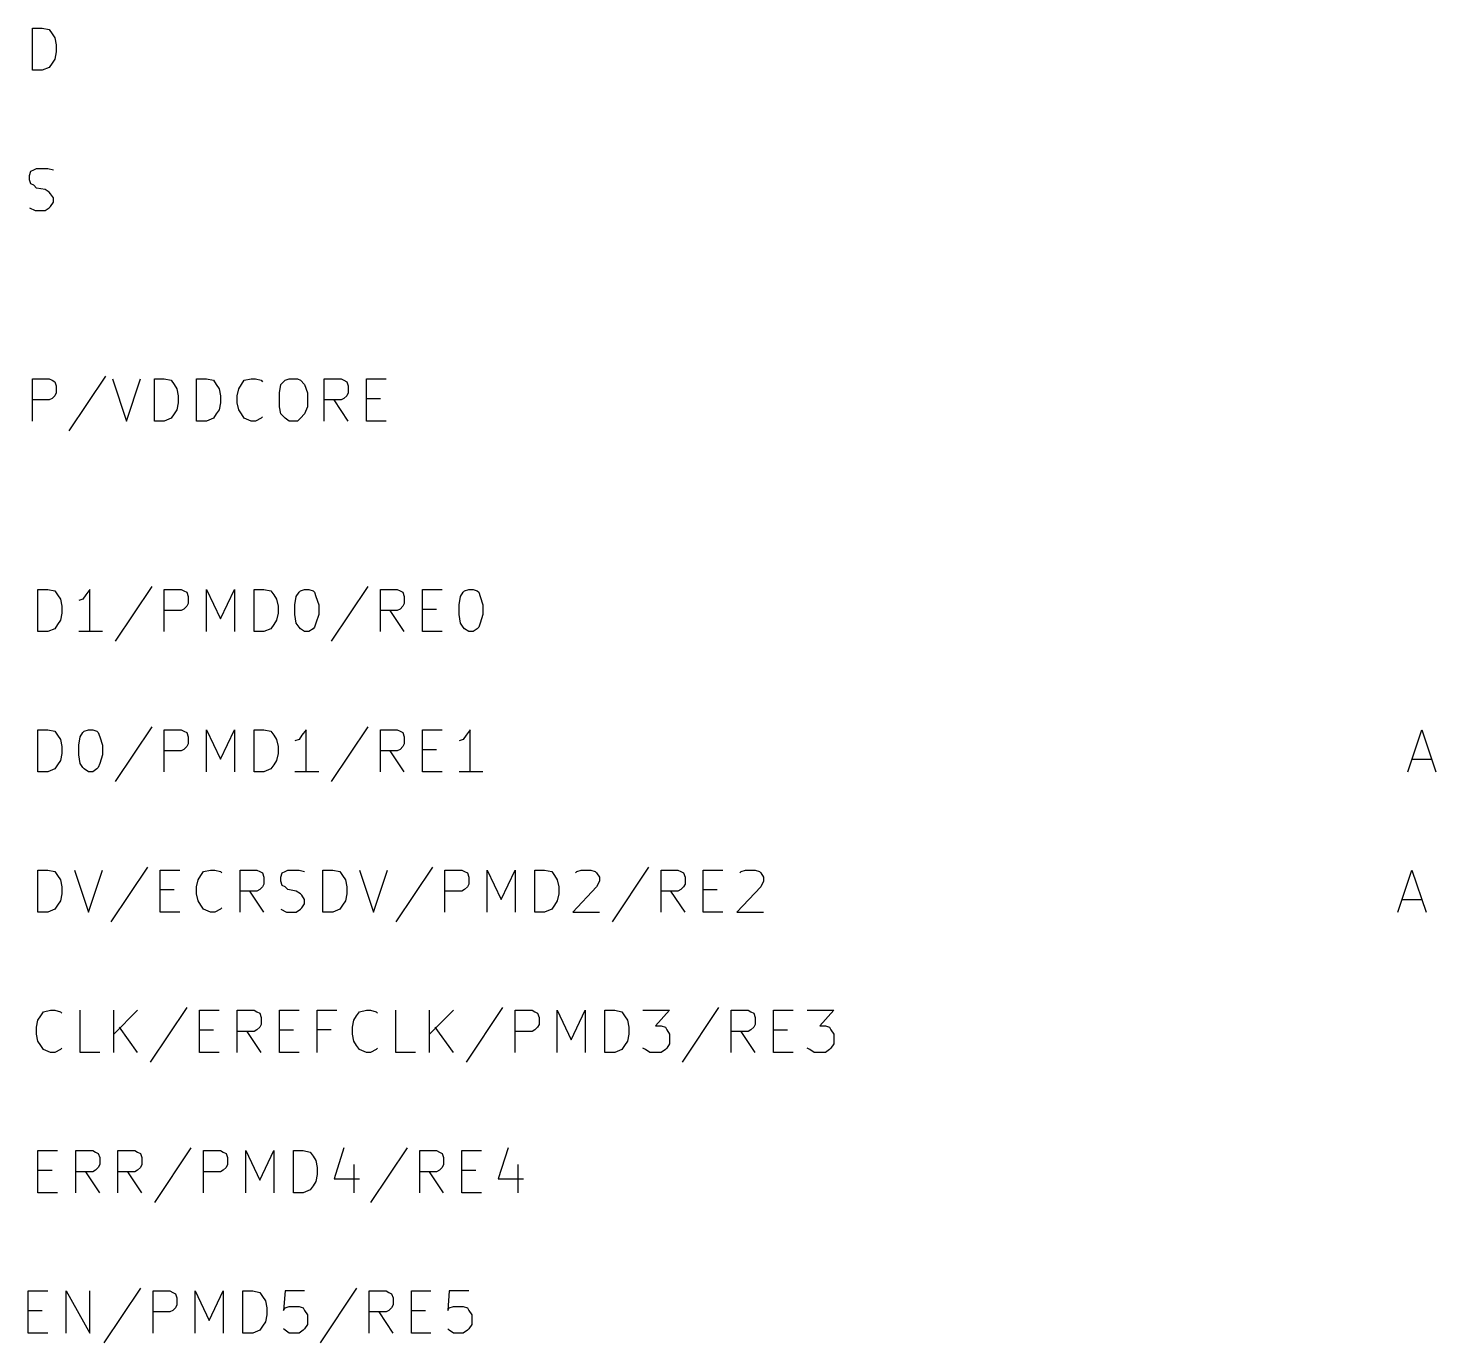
# Model space of a CAD drawing. Extents: x 10 to 287, y -200 to -10.
# Drawn here: x 109.88 to 135.36, y -97.69 to -73.89 of the extents above; entities that cross this region are included whole.
import ezdxf

# ---------------------------------------------------------------- set-up
doc = ezdxf.new("R2010")
doc.units = 0
doc.header["$MEASUREMENT"] = 0

msp = doc.modelspace()

# ---------------------------------------------------------------- linework, layer by layer
at = {"layer": 'Cyan 2'}
for p, q in [((109.957, -74.6506), (109.957, -73.8886)), ((109.957, -73.8886), (110.134, -73.8886)), ((110.134, -73.8886), (110.261, -73.914)), ((110.261, -73.914), (110.312, -73.9902)), ((110.312, -73.9902), (110.363, -74.0664)), ((110.363, -74.0664), (110.388, -74.1934)), ((110.388, -74.3204), (110.363, -74.4474)), ((110.388, -74.1934), (110.388, -74.3204)), ((110.261, -74.5998), (110.134, -74.6506)), ((110.312, -74.5236), (110.261, -74.5998)), ((110.363, -74.4474), (110.312, -74.5236)), ((110.134, -74.6506), (109.957, -74.6506)), ((109.982, -76.454), (110.033, -76.4286)), ((110.033, -76.4286), (110.236, -76.4286)), ((110.236, -76.4286), (110.338, -76.454)), ((109.906, -76.5556), (109.931, -76.4794)), ((109.906, -76.6318), (109.906, -76.5556)), ((109.931, -76.708), (109.906, -76.6318)), ((109.931, -76.4794), (109.982, -76.454)), ((109.982, -76.7334), (109.931, -76.708)), ((110.033, -76.7842), (109.982, -76.7334)), ((110.185, -76.8096), (110.033, -76.7842)), ((110.261, -76.8604), (110.185, -76.8096)), ((110.287, -76.8858), (110.261, -76.8604)), ((110.338, -76.962), (110.287, -76.8858)), ((109.906, -77.1398), (110.007, -77.1906)), ((110.007, -77.1906), (110.185, -77.1906)), ((110.185, -77.1906), (110.261, -77.1398)), ((110.261, -77.1398), (110.287, -77.1144)), ((110.287, -77.1144), (110.338, -77.0382)), ((110.338, -77.0382), (110.338, -76.962)), ((109.957, -81.0006), (109.957, -80.2386)), ((109.957, -80.2386), (110.261, -80.2386)), ((110.261, -80.2386), (110.312, -80.264)), ((111.277, -80.1878), (110.617, -81.1784)), ((111.404, -80.2386), (111.658, -81.0006)), ((111.658, -81.0006), (111.912, -80.2386)), ((112.166, -81.0006), (112.166, -80.2386)), ((112.166, -80.2386), (112.344, -80.2386)), ((112.344, -80.2386), (112.471, -80.264)), ((112.928, -81.0006), (112.928, -80.2386)), ((112.928, -80.2386), (113.106, -80.2386)), ((113.106, -80.2386), (113.233, -80.264)), ((113.792, -80.264), (113.919, -80.2386)), ((113.919, -80.2386), (113.995, -80.2386)), ((113.995, -80.2386), (114.097, -80.264)), ((114.529, -80.264), (114.605, -80.2386)), ((114.605, -80.2386), (114.757, -80.2386)), ((114.757, -80.2386), (114.808, -80.264)), ((115.24, -81.0006), (115.24, -80.2386)), ((115.24, -80.2386), (115.545, -80.2386)), ((115.545, -80.2386), (115.595, -80.264)), ((116.002, -81.0006), (116.002, -80.2386)), ((116.002, -80.2386), (116.357, -80.2386)), ((110.312, -80.264), (110.363, -80.2894)), ((110.363, -80.2894), (110.388, -80.3656)), ((110.388, -80.4926), (110.363, -80.5434)), ((110.388, -80.3656), (110.388, -80.4926)), ((112.471, -80.264), (112.522, -80.3402)), ((112.522, -80.3402), (112.573, -80.4164)), ((112.573, -80.4164), (112.598, -80.5434)), ((113.233, -80.264), (113.284, -80.3402)), ((113.284, -80.3402), (113.335, -80.4164)), ((113.335, -80.4164), (113.36, -80.5434)), ((113.665, -80.5434), (113.69, -80.4164)), ((113.69, -80.4164), (113.741, -80.3402)), ((113.741, -80.3402), (113.792, -80.264)), ((114.097, -80.264), (114.122, -80.2894)), ((114.427, -80.4926), (114.452, -80.3402)), ((114.427, -80.7466), (114.427, -80.4926)), ((114.452, -80.3402), (114.529, -80.264)), ((114.808, -80.264), (114.884, -80.3402)), ((114.884, -80.3402), (114.935, -80.4926)), ((114.935, -80.4926), (114.935, -80.7466)), ((115.595, -80.264), (115.646, -80.2894)), ((115.646, -80.2894), (115.672, -80.3656)), ((115.672, -80.4926), (115.646, -80.5434)), ((115.672, -80.3656), (115.672, -80.4926)), ((110.261, -80.6196), (109.957, -80.6196)), ((110.312, -80.5942), (110.261, -80.6196)), ((110.363, -80.5434), (110.312, -80.5942)), ((112.598, -80.6704), (112.573, -80.7974)), ((112.598, -80.5434), (112.598, -80.6704)), ((113.36, -80.6704), (113.335, -80.7974)), ((113.36, -80.5434), (113.36, -80.6704)), ((113.665, -80.6704), (113.665, -80.5434)), ((113.69, -80.7974), (113.665, -80.6704)), ((114.452, -80.8736), (114.427, -80.7466)), ((114.935, -80.7466), (114.884, -80.8736)), ((115.545, -80.6196), (115.24, -80.6196)), ((115.672, -81.0006), (115.418, -80.6196)), ((115.595, -80.5942), (115.545, -80.6196)), ((115.646, -80.5434), (115.595, -80.5942)), ((116.002, -80.5942), (116.256, -80.5942)), ((112.344, -81.0006), (112.166, -81.0006)), ((112.471, -80.9498), (112.344, -81.0006)), ((112.522, -80.8736), (112.471, -80.9498)), ((112.573, -80.7974), (112.522, -80.8736)), ((113.106, -81.0006), (112.928, -81.0006)), ((113.233, -80.9498), (113.106, -81.0006)), ((113.284, -80.8736), (113.233, -80.9498)), ((113.335, -80.7974), (113.284, -80.8736)), ((113.741, -80.8736), (113.69, -80.7974)), ((113.792, -80.9498), (113.741, -80.8736)), ((113.919, -81.0006), (113.792, -80.9498)), ((113.995, -81.0006), (113.919, -81.0006)), ((114.097, -80.9498), (113.995, -81.0006)), ((114.122, -80.9244), (114.097, -80.9498)), ((114.529, -80.9498), (114.452, -80.8736)), ((114.605, -81.0006), (114.529, -80.9498)), ((114.757, -81.0006), (114.605, -81.0006)), ((114.808, -80.9498), (114.757, -81.0006)), ((114.884, -80.8736), (114.808, -80.9498)), ((116.357, -81.0006), (116.002, -81.0006)), ((110.058, -84.8106), (110.058, -84.0486)), ((110.058, -84.0486), (110.236, -84.0486)), ((110.236, -84.0486), (110.363, -84.074)), ((110.363, -84.074), (110.414, -84.1502)), ((110.998, -84.0486), (110.922, -84.1502)), ((110.998, -84.8106), (110.998, -84.0486)), ((112.116, -83.9978), (111.455, -84.9884)), ((112.344, -84.8106), (112.344, -84.0486)), ((112.344, -84.0486), (112.649, -84.0486)), ((112.649, -84.0486), (112.7, -84.074)), ((112.7, -84.074), (112.751, -84.0994)), ((113.106, -84.8106), (113.106, -84.0486)), ((113.106, -84.0486), (113.36, -84.582)), ((113.36, -84.582), (113.614, -84.0486)), ((113.614, -84.0486), (113.614, -84.8106)), ((113.97, -84.8106), (113.97, -84.0486)), ((113.97, -84.0486), (114.148, -84.0486)), ((114.148, -84.0486), (114.275, -84.074)), ((114.275, -84.074), (114.325, -84.1502)), ((114.783, -84.0994), (114.808, -84.074)), ((114.808, -84.074), (114.884, -84.0486)), ((114.884, -84.0486), (114.96, -84.0486)), ((114.96, -84.0486), (115.037, -84.074)), ((115.037, -84.074), (115.062, -84.0994)), ((116.027, -83.9978), (115.367, -84.9884)), ((116.256, -84.8106), (116.256, -84.0486)), ((116.256, -84.0486), (116.561, -84.0486)), ((116.561, -84.0486), (116.611, -84.074)), ((116.611, -84.074), (116.662, -84.0994)), ((117.018, -84.8106), (117.018, -84.0486)), ((117.018, -84.0486), (117.373, -84.0486)), ((117.754, -84.0994), (117.78, -84.074)), ((117.78, -84.074), (117.856, -84.0486)), ((117.856, -84.0486), (117.932, -84.0486)), ((117.932, -84.0486), (118.008, -84.074)), ((118.008, -84.074), (118.034, -84.0994)), ((110.414, -84.1502), (110.465, -84.2264)), ((110.465, -84.2264), (110.49, -84.3534)), ((110.871, -84.2264), (110.795, -84.2518)), ((110.922, -84.1502), (110.871, -84.2264)), ((112.751, -84.0994), (112.776, -84.1756)), ((112.776, -84.3026), (112.751, -84.3534)), ((112.776, -84.1756), (112.776, -84.3026)), ((114.325, -84.1502), (114.376, -84.2264)), ((114.376, -84.2264), (114.402, -84.3534)), ((114.706, -84.328), (114.732, -84.1756)), ((114.706, -84.5058), (114.706, -84.328)), ((114.732, -84.1756), (114.783, -84.0994)), ((115.062, -84.0994), (115.087, -84.1756)), ((115.087, -84.1756), (115.138, -84.328)), ((115.138, -84.328), (115.138, -84.5058)), ((116.662, -84.0994), (116.688, -84.1756)), ((116.688, -84.3026), (116.662, -84.3534)), ((116.688, -84.1756), (116.688, -84.3026)), ((117.678, -84.328), (117.704, -84.1756)), ((117.678, -84.5058), (117.678, -84.328)), ((117.704, -84.1756), (117.754, -84.0994)), ((118.034, -84.0994), (118.059, -84.1756)), ((118.059, -84.1756), (118.11, -84.328)), ((118.11, -84.328), (118.11, -84.5058)), ((110.49, -84.4804), (110.465, -84.6074)), ((110.49, -84.3534), (110.49, -84.4804)), ((112.649, -84.4296), (112.344, -84.4296)), ((112.7, -84.4042), (112.649, -84.4296)), ((112.751, -84.3534), (112.7, -84.4042)), ((114.402, -84.4804), (114.376, -84.6074)), ((114.402, -84.3534), (114.402, -84.4804)), ((114.732, -84.6582), (114.706, -84.5058)), ((115.138, -84.5058), (115.087, -84.6582)), ((116.561, -84.4296), (116.256, -84.4296)), ((116.688, -84.8106), (116.434, -84.4296)), ((116.611, -84.4042), (116.561, -84.4296)), ((116.662, -84.3534), (116.611, -84.4042)), ((117.018, -84.4042), (117.272, -84.4042)), ((117.704, -84.6582), (117.678, -84.5058)), ((118.11, -84.5058), (118.059, -84.6582)), ((110.236, -84.8106), (110.058, -84.8106)), ((110.363, -84.7598), (110.236, -84.8106)), ((110.414, -84.6836), (110.363, -84.7598)), ((110.465, -84.6074), (110.414, -84.6836)), ((111.227, -84.8106), (110.795, -84.8106)), ((114.148, -84.8106), (113.97, -84.8106)), ((114.275, -84.7598), (114.148, -84.8106)), ((114.325, -84.6836), (114.275, -84.7598)), ((114.376, -84.6074), (114.325, -84.6836)), ((114.783, -84.7344), (114.732, -84.6582)), ((114.808, -84.7598), (114.783, -84.7344)), ((114.884, -84.8106), (114.808, -84.7598)), ((114.96, -84.8106), (114.884, -84.8106)), ((115.037, -84.7598), (114.96, -84.8106)), ((115.062, -84.7344), (115.037, -84.7598)), ((115.087, -84.6582), (115.062, -84.7344)), ((117.373, -84.8106), (117.018, -84.8106)), ((117.754, -84.7344), (117.704, -84.6582)), ((117.78, -84.7598), (117.754, -84.7344)), ((117.856, -84.8106), (117.78, -84.7598)), ((117.932, -84.8106), (117.856, -84.8106)), ((118.008, -84.7598), (117.932, -84.8106)), ((118.034, -84.7344), (118.008, -84.7598)), ((118.059, -84.6582), (118.034, -84.7344)), ((110.058, -87.3506), (110.058, -86.5886)), ((110.058, -86.5886), (110.236, -86.5886)), ((110.236, -86.5886), (110.363, -86.614)), ((110.363, -86.614), (110.414, -86.6902)), ((110.871, -86.6394), (110.896, -86.614)), ((110.896, -86.614), (110.973, -86.5886)), ((110.973, -86.5886), (111.049, -86.5886)), ((111.049, -86.5886), (111.125, -86.614)), ((111.125, -86.614), (111.15, -86.6394)), ((112.116, -86.5378), (111.455, -87.5284)), ((112.344, -87.3506), (112.344, -86.5886)), ((112.344, -86.5886), (112.649, -86.5886)), ((112.649, -86.5886), (112.7, -86.614)), ((112.7, -86.614), (112.751, -86.6394)), ((113.106, -87.3506), (113.106, -86.5886)), ((113.106, -86.5886), (113.36, -87.122)), ((113.36, -87.122), (113.614, -86.5886)), ((113.614, -86.5886), (113.614, -87.3506)), ((113.97, -87.3506), (113.97, -86.5886)), ((113.97, -86.5886), (114.148, -86.5886)), ((114.148, -86.5886), (114.275, -86.614)), ((114.275, -86.614), (114.325, -86.6902)), ((114.91, -86.5886), (114.833, -86.6902)), ((114.91, -87.3506), (114.91, -86.5886)), ((116.027, -86.5378), (115.367, -87.5284)), ((116.256, -87.3506), (116.256, -86.5886)), ((116.256, -86.5886), (116.561, -86.5886)), ((116.561, -86.5886), (116.611, -86.614)), ((116.611, -86.614), (116.662, -86.6394)), ((117.018, -87.3506), (117.018, -86.5886)), ((117.018, -86.5886), (117.373, -86.5886)), ((117.881, -86.5886), (117.805, -86.6902)), ((117.881, -87.3506), (117.881, -86.5886)), ((134.849, -87.3506), (135.103, -86.5886)), ((135.103, -86.5886), (135.357, -87.3506)), ((110.414, -86.6902), (110.465, -86.7664)), ((110.465, -86.7664), (110.49, -86.8934)), ((110.795, -86.868), (110.82, -86.7156)), ((110.795, -87.0458), (110.795, -86.868)), ((110.82, -86.7156), (110.871, -86.6394)), ((111.15, -86.6394), (111.176, -86.7156)), ((111.176, -86.7156), (111.227, -86.868)), ((111.227, -86.868), (111.227, -87.0458)), ((112.751, -86.6394), (112.776, -86.7156)), ((112.776, -86.8426), (112.751, -86.8934)), ((112.776, -86.7156), (112.776, -86.8426)), ((114.325, -86.6902), (114.376, -86.7664)), ((114.376, -86.7664), (114.402, -86.8934)), ((114.783, -86.7664), (114.706, -86.7918)), ((114.833, -86.6902), (114.783, -86.7664)), ((116.662, -86.6394), (116.688, -86.7156)), ((116.688, -86.8426), (116.662, -86.8934)), ((116.688, -86.7156), (116.688, -86.8426)), ((117.754, -86.7664), (117.678, -86.7918)), ((117.805, -86.6902), (117.754, -86.7664)), ((110.49, -87.0204), (110.465, -87.1474)), ((110.49, -86.8934), (110.49, -87.0204)), ((110.82, -87.1982), (110.795, -87.0458)), ((111.227, -87.0458), (111.176, -87.1982)), ((112.649, -86.9696), (112.344, -86.9696)), ((112.7, -86.9442), (112.649, -86.9696)), ((112.751, -86.8934), (112.7, -86.9442)), ((114.402, -87.0204), (114.376, -87.1474)), ((114.402, -86.8934), (114.402, -87.0204)), ((116.561, -86.9696), (116.256, -86.9696)), ((116.688, -87.3506), (116.434, -86.9696)), ((116.611, -86.9442), (116.561, -86.9696)), ((116.662, -86.8934), (116.611, -86.9442)), ((117.018, -86.9442), (117.272, -86.9442)), ((134.925, -87.122), (135.28, -87.122)), ((110.236, -87.3506), (110.058, -87.3506)), ((110.363, -87.2998), (110.236, -87.3506)), ((110.414, -87.2236), (110.363, -87.2998)), ((110.465, -87.1474), (110.414, -87.2236)), ((110.871, -87.2744), (110.82, -87.1982)), ((110.896, -87.2998), (110.871, -87.2744)), ((110.973, -87.3506), (110.896, -87.2998)), ((111.049, -87.3506), (110.973, -87.3506)), ((111.125, -87.2998), (111.049, -87.3506)), ((111.15, -87.2744), (111.125, -87.2998)), ((111.176, -87.1982), (111.15, -87.2744)), ((114.148, -87.3506), (113.97, -87.3506)), ((114.275, -87.2998), (114.148, -87.3506)), ((114.325, -87.2236), (114.275, -87.2998)), ((114.376, -87.1474), (114.325, -87.2236)), ((115.138, -87.3506), (114.706, -87.3506)), ((117.373, -87.3506), (117.018, -87.3506)), ((118.11, -87.3506), (117.678, -87.3506)), ((110.058, -89.8906), (110.058, -89.1286)), ((110.058, -89.1286), (110.236, -89.1286)), ((110.236, -89.1286), (110.363, -89.154)), ((110.363, -89.154), (110.414, -89.2302)), ((110.719, -89.1286), (110.973, -89.8906)), ((110.973, -89.8906), (111.227, -89.1286)), ((112.039, -89.0778), (111.379, -90.0684)), ((112.268, -89.8906), (112.268, -89.1286)), ((112.268, -89.1286), (112.624, -89.1286)), ((113.005, -89.2302), (113.055, -89.154)), ((113.055, -89.154), (113.182, -89.1286)), ((113.182, -89.1286), (113.259, -89.1286)), ((113.259, -89.1286), (113.36, -89.154)), ((113.36, -89.154), (113.386, -89.1794)), ((113.716, -89.8906), (113.716, -89.1286)), ((113.716, -89.1286), (114.021, -89.1286)), ((114.021, -89.1286), (114.071, -89.154)), ((114.071, -89.154), (114.122, -89.1794)), ((114.478, -89.1794), (114.529, -89.154)), ((114.529, -89.154), (114.579, -89.1286)), ((114.579, -89.1286), (114.783, -89.1286)), ((114.783, -89.1286), (114.884, -89.154)), ((115.214, -89.8906), (115.214, -89.1286)), ((115.214, -89.1286), (115.392, -89.1286)), ((115.392, -89.1286), (115.519, -89.154)), ((115.519, -89.154), (115.57, -89.2302)), ((115.875, -89.1286), (116.129, -89.8906)), ((116.129, -89.8906), (116.383, -89.1286)), ((117.196, -89.0778), (116.535, -90.0684)), ((117.424, -89.8906), (117.424, -89.1286)), ((117.424, -89.1286), (117.729, -89.1286)), ((117.729, -89.1286), (117.78, -89.154)), ((117.78, -89.154), (117.831, -89.1794)), ((118.186, -89.8906), (118.186, -89.1286)), ((118.186, -89.1286), (118.44, -89.662)), ((118.44, -89.662), (118.694, -89.1286)), ((118.694, -89.1286), (118.694, -89.8906)), ((119.05, -89.8906), (119.05, -89.1286)), ((119.05, -89.1286), (119.228, -89.1286)), ((119.228, -89.1286), (119.355, -89.154)), ((119.355, -89.154), (119.405, -89.2302)), ((119.786, -89.1794), (119.812, -89.154)), ((119.812, -89.154), (119.888, -89.1286)), ((119.888, -89.1286), (120.066, -89.1286)), ((120.066, -89.1286), (120.142, -89.154)), ((120.142, -89.154), (120.167, -89.1794)), ((121.107, -89.0778), (120.447, -90.0684)), ((121.336, -89.8906), (121.336, -89.1286)), ((121.336, -89.1286), (121.641, -89.1286)), ((121.641, -89.1286), (121.691, -89.154)), ((121.691, -89.154), (121.742, -89.1794)), ((122.098, -89.8906), (122.098, -89.1286)), ((122.098, -89.1286), (122.453, -89.1286)), ((122.758, -89.1794), (122.784, -89.154)), ((122.784, -89.154), (122.86, -89.1286)), ((122.86, -89.1286), (123.038, -89.1286)), ((123.038, -89.1286), (123.114, -89.154)), ((123.114, -89.154), (123.139, -89.1794)), ((134.671, -89.8906), (134.925, -89.1286)), ((134.925, -89.1286), (135.179, -89.8906)), ((110.414, -89.2302), (110.465, -89.3064)), ((110.465, -89.3064), (110.49, -89.4334)), ((112.928, -89.4334), (112.954, -89.3064)), ((112.954, -89.3064), (113.005, -89.2302)), ((114.122, -89.1794), (114.148, -89.2556)), ((114.148, -89.3826), (114.122, -89.4334)), ((114.148, -89.2556), (114.148, -89.3826)), ((114.452, -89.2556), (114.478, -89.1794)), ((114.452, -89.3318), (114.452, -89.2556)), ((114.478, -89.408), (114.452, -89.3318)), ((114.529, -89.4334), (114.478, -89.408)), ((115.57, -89.2302), (115.621, -89.3064)), ((115.621, -89.3064), (115.646, -89.4334)), ((117.831, -89.1794), (117.856, -89.2556)), ((117.856, -89.3826), (117.831, -89.4334)), ((117.856, -89.2556), (117.856, -89.3826)), ((119.405, -89.2302), (119.456, -89.3064)), ((119.456, -89.3064), (119.482, -89.4334)), ((120.167, -89.1794), (120.218, -89.2556)), ((120.218, -89.3318), (120.167, -89.4334)), ((120.218, -89.2556), (120.218, -89.3318)), ((121.742, -89.1794), (121.768, -89.2556)), ((121.768, -89.3826), (121.742, -89.4334)), ((121.768, -89.2556), (121.768, -89.3826)), ((123.139, -89.1794), (123.19, -89.2556)), ((123.19, -89.3318), (123.139, -89.4334)), ((123.19, -89.2556), (123.19, -89.3318)), ((110.49, -89.5604), (110.465, -89.6874)), ((110.49, -89.4334), (110.49, -89.5604)), ((112.268, -89.4842), (112.522, -89.4842)), ((112.928, -89.5604), (112.928, -89.4334)), ((112.954, -89.6874), (112.928, -89.5604)), ((114.021, -89.5096), (113.716, -89.5096)), ((114.148, -89.8906), (113.894, -89.5096)), ((114.071, -89.4842), (114.021, -89.5096)), ((114.122, -89.4334), (114.071, -89.4842)), ((114.579, -89.4842), (114.529, -89.4334)), ((114.732, -89.5096), (114.579, -89.4842)), ((114.808, -89.5604), (114.732, -89.5096)), ((114.833, -89.5858), (114.808, -89.5604)), ((114.884, -89.662), (114.833, -89.5858)), ((114.884, -89.7382), (114.884, -89.662)), ((115.646, -89.5604), (115.621, -89.6874)), ((115.646, -89.4334), (115.646, -89.5604)), ((117.729, -89.5096), (117.424, -89.5096)), ((117.78, -89.4842), (117.729, -89.5096)), ((117.831, -89.4334), (117.78, -89.4842)), ((119.482, -89.5604), (119.456, -89.6874)), ((119.482, -89.4334), (119.482, -89.5604)), ((120.167, -89.4334), (119.736, -89.8906)), ((121.641, -89.5096), (121.336, -89.5096)), ((121.768, -89.8906), (121.514, -89.5096)), ((121.691, -89.4842), (121.641, -89.5096)), ((121.742, -89.4334), (121.691, -89.4842)), ((122.098, -89.4842), (122.352, -89.4842)), ((123.139, -89.4334), (122.707, -89.8906)), ((134.747, -89.662), (135.103, -89.662)), ((110.236, -89.8906), (110.058, -89.8906)), ((110.363, -89.8398), (110.236, -89.8906)), ((110.414, -89.7636), (110.363, -89.8398)), ((110.465, -89.6874), (110.414, -89.7636)), ((112.624, -89.8906), (112.268, -89.8906)), ((113.005, -89.7636), (112.954, -89.6874)), ((113.055, -89.8398), (113.005, -89.7636)), ((113.182, -89.8906), (113.055, -89.8398)), ((113.259, -89.8906), (113.182, -89.8906)), ((113.36, -89.8398), (113.259, -89.8906)), ((113.386, -89.8144), (113.36, -89.8398)), ((114.452, -89.8398), (114.554, -89.8906)), ((114.554, -89.8906), (114.732, -89.8906)), ((114.732, -89.8906), (114.808, -89.8398)), ((114.808, -89.8398), (114.833, -89.8144)), ((114.833, -89.8144), (114.884, -89.7382)), ((115.392, -89.8906), (115.214, -89.8906)), ((115.519, -89.8398), (115.392, -89.8906)), ((115.57, -89.7636), (115.519, -89.8398)), ((115.621, -89.6874), (115.57, -89.7636)), ((119.228, -89.8906), (119.05, -89.8906)), ((119.355, -89.8398), (119.228, -89.8906)), ((119.405, -89.7636), (119.355, -89.8398)), ((119.456, -89.6874), (119.405, -89.7636)), ((119.736, -89.8906), (120.218, -89.8906)), ((122.453, -89.8906), (122.098, -89.8906)), ((122.707, -89.8906), (123.19, -89.8906)), ((110.109, -91.7702), (110.16, -91.694)), ((110.16, -91.694), (110.287, -91.6686)), ((110.287, -91.6686), (110.363, -91.6686)), ((110.363, -91.6686), (110.465, -91.694)), ((110.465, -91.694), (110.49, -91.7194)), ((110.82, -92.4306), (110.82, -91.6686)), ((111.43, -92.4306), (111.43, -91.6686)), ((111.862, -91.6686), (111.43, -92.1004)), ((112.751, -91.6178), (112.09, -92.6084)), ((112.979, -92.4306), (112.979, -91.6686)), ((112.979, -91.6686), (113.335, -91.6686)), ((113.665, -92.4306), (113.665, -91.6686)), ((113.665, -91.6686), (113.97, -91.6686)), ((113.97, -91.6686), (114.021, -91.694)), ((114.021, -91.694), (114.071, -91.7194)), ((114.427, -92.4306), (114.427, -91.6686)), ((114.427, -91.6686), (114.783, -91.6686)), ((115.113, -92.4306), (115.113, -91.6686)), ((115.113, -91.6686), (115.468, -91.6686)), ((115.824, -91.7702), (115.875, -91.694)), ((115.875, -91.694), (116.002, -91.6686)), ((116.002, -91.6686), (116.078, -91.6686)), ((116.078, -91.6686), (116.18, -91.694)), ((116.18, -91.694), (116.205, -91.7194)), ((116.535, -92.4306), (116.535, -91.6686)), ((117.145, -92.4306), (117.145, -91.6686)), ((117.577, -91.6686), (117.145, -92.1004)), ((118.466, -91.6178), (117.805, -92.6084)), ((118.694, -92.4306), (118.694, -91.6686)), ((118.694, -91.6686), (118.999, -91.6686)), ((118.999, -91.6686), (119.05, -91.694)), ((119.05, -91.694), (119.101, -91.7194)), ((119.456, -92.4306), (119.456, -91.6686)), ((119.456, -91.6686), (119.71, -92.202)), ((119.71, -92.202), (119.964, -91.6686)), ((119.964, -91.6686), (119.964, -92.4306)), ((120.32, -92.4306), (120.32, -91.6686)), ((120.32, -91.6686), (120.498, -91.6686)), ((120.498, -91.6686), (120.625, -91.694)), ((120.625, -91.694), (120.675, -91.7702)), ((121.006, -91.6686), (121.488, -91.6686)), ((121.488, -91.6686), (121.234, -91.948)), ((122.377, -91.6178), (121.717, -92.6084)), ((122.606, -92.4306), (122.606, -91.6686)), ((122.606, -91.6686), (122.911, -91.6686)), ((122.911, -91.6686), (122.961, -91.694)), ((122.961, -91.694), (123.012, -91.7194)), ((123.368, -92.4306), (123.368, -91.6686)), ((123.368, -91.6686), (123.723, -91.6686)), ((123.977, -91.6686), (124.46, -91.6686)), ((124.46, -91.6686), (124.206, -91.948)), ((110.033, -91.9734), (110.058, -91.8464)), ((110.058, -91.8464), (110.109, -91.7702)), ((114.071, -91.7194), (114.097, -91.7956)), ((114.097, -91.9226), (114.071, -91.9734)), ((114.097, -91.7956), (114.097, -91.9226)), ((115.748, -91.9734), (115.773, -91.8464)), ((115.773, -91.8464), (115.824, -91.7702)), ((119.101, -91.7194), (119.126, -91.7956)), ((119.126, -91.9226), (119.101, -91.9734)), ((119.126, -91.7956), (119.126, -91.9226)), ((120.675, -91.7702), (120.726, -91.8464)), ((120.726, -91.8464), (120.752, -91.9734)), ((121.234, -91.948), (121.336, -91.948)), ((121.336, -91.948), (121.412, -91.9734)), ((123.012, -91.7194), (123.038, -91.7956)), ((123.038, -91.9226), (123.012, -91.9734)), ((123.038, -91.7956), (123.038, -91.9226)), ((124.206, -91.948), (124.308, -91.948)), ((124.308, -91.948), (124.384, -91.9734)), ((110.033, -92.1004), (110.033, -91.9734)), ((110.058, -92.2274), (110.033, -92.1004)), ((111.862, -92.4306), (111.531, -91.9734)), ((112.979, -92.0242), (113.233, -92.0242)), ((113.97, -92.0496), (113.665, -92.0496)), ((114.097, -92.4306), (113.843, -92.0496)), ((114.021, -92.0242), (113.97, -92.0496)), ((114.071, -91.9734), (114.021, -92.0242)), ((114.427, -92.0242), (114.681, -92.0242)), ((115.367, -92.0242), (115.113, -92.0242)), ((115.748, -92.1004), (115.748, -91.9734)), ((115.773, -92.2274), (115.748, -92.1004)), ((117.577, -92.4306), (117.246, -91.9734)), ((118.999, -92.0496), (118.694, -92.0496)), ((119.05, -92.0242), (118.999, -92.0496)), ((119.101, -91.9734), (119.05, -92.0242)), ((120.752, -92.1004), (120.726, -92.2274)), ((120.752, -91.9734), (120.752, -92.1004)), ((121.412, -91.9734), (121.437, -92.0242)), ((121.437, -92.0242), (121.488, -92.1004)), ((121.488, -92.1004), (121.488, -92.2782)), ((122.911, -92.0496), (122.606, -92.0496)), ((123.038, -92.4306), (122.784, -92.0496)), ((122.961, -92.0242), (122.911, -92.0496)), ((123.012, -91.9734), (122.961, -92.0242)), ((123.368, -92.0242), (123.622, -92.0242)), ((124.384, -91.9734), (124.409, -92.0242)), ((124.409, -92.0242), (124.46, -92.1004)), ((124.46, -92.1004), (124.46, -92.2782)), ((110.109, -92.3036), (110.058, -92.2274)), ((110.16, -92.3798), (110.109, -92.3036)), ((110.287, -92.4306), (110.16, -92.3798)), ((110.363, -92.4306), (110.287, -92.4306)), ((110.465, -92.3798), (110.363, -92.4306)), ((110.49, -92.3544), (110.465, -92.3798)), ((111.176, -92.4306), (110.82, -92.4306)), ((113.335, -92.4306), (112.979, -92.4306)), ((114.783, -92.4306), (114.427, -92.4306)), ((115.824, -92.3036), (115.773, -92.2274)), ((115.875, -92.3798), (115.824, -92.3036)), ((116.002, -92.4306), (115.875, -92.3798)), ((116.078, -92.4306), (116.002, -92.4306)), ((116.18, -92.3798), (116.078, -92.4306)), ((116.205, -92.3544), (116.18, -92.3798)), ((116.891, -92.4306), (116.535, -92.4306)), ((120.498, -92.4306), (120.32, -92.4306)), ((120.625, -92.3798), (120.498, -92.4306)), ((120.675, -92.3036), (120.625, -92.3798)), ((120.726, -92.2274), (120.675, -92.3036)), ((121.056, -92.3798), (121.006, -92.3544)), ((121.133, -92.4306), (121.056, -92.3798)), ((121.336, -92.4306), (121.133, -92.4306)), ((121.412, -92.3798), (121.336, -92.4306)), ((121.437, -92.3544), (121.412, -92.3798)), ((121.488, -92.2782), (121.437, -92.3544)), ((123.723, -92.4306), (123.368, -92.4306)), ((124.028, -92.3798), (123.977, -92.3544)), ((124.104, -92.4306), (124.028, -92.3798)), ((124.308, -92.4306), (124.104, -92.4306)), ((124.384, -92.3798), (124.308, -92.4306)), ((124.409, -92.3544), (124.384, -92.3798)), ((124.46, -92.2782), (124.409, -92.3544)), ((110.058, -94.9706), (110.058, -94.2086)), ((110.058, -94.2086), (110.414, -94.2086)), ((110.744, -94.9706), (110.744, -94.2086)), ((110.744, -94.2086), (111.049, -94.2086)), ((111.049, -94.2086), (111.1, -94.234)), ((111.1, -94.234), (111.15, -94.2594)), ((111.15, -94.2594), (111.176, -94.3356)), ((111.506, -94.9706), (111.506, -94.2086)), ((111.506, -94.2086), (111.811, -94.2086)), ((111.811, -94.2086), (111.862, -94.234)), ((111.862, -94.234), (111.912, -94.2594)), ((111.912, -94.2594), (111.938, -94.3356)), ((112.827, -94.1578), (112.166, -95.1484)), ((113.055, -94.9706), (113.055, -94.2086)), ((113.055, -94.2086), (113.36, -94.2086)), ((113.36, -94.2086), (113.411, -94.234)), ((113.411, -94.234), (113.462, -94.2594)), ((113.462, -94.2594), (113.487, -94.3356)), ((113.817, -94.9706), (113.817, -94.2086)), ((113.817, -94.2086), (114.071, -94.742)), ((114.071, -94.742), (114.325, -94.2086)), ((114.325, -94.2086), (114.325, -94.9706)), ((114.681, -94.9706), (114.681, -94.2086)), ((114.681, -94.2086), (114.859, -94.2086)), ((114.859, -94.2086), (114.986, -94.234)), ((114.986, -94.234), (115.037, -94.3102)), ((115.595, -94.1578), (115.418, -94.7166)), ((116.738, -94.1578), (116.078, -95.1484)), ((116.967, -94.9706), (116.967, -94.2086)), ((116.967, -94.2086), (117.272, -94.2086)), ((117.272, -94.2086), (117.323, -94.234)), ((117.323, -94.234), (117.373, -94.2594)), ((117.373, -94.2594), (117.399, -94.3356)), ((117.729, -94.9706), (117.729, -94.2086)), ((117.729, -94.2086), (118.085, -94.2086)), ((118.567, -94.1578), (118.389, -94.7166)), ((111.15, -94.5134), (111.1, -94.5642)), ((111.176, -94.4626), (111.15, -94.5134)), ((111.176, -94.3356), (111.176, -94.4626)), ((111.912, -94.5134), (111.862, -94.5642)), ((111.938, -94.4626), (111.912, -94.5134)), ((111.938, -94.3356), (111.938, -94.4626)), ((113.462, -94.5134), (113.411, -94.5642)), ((113.487, -94.4626), (113.462, -94.5134)), ((113.487, -94.3356), (113.487, -94.4626)), ((115.037, -94.3102), (115.087, -94.3864)), ((115.087, -94.3864), (115.113, -94.5134)), ((115.113, -94.5134), (115.113, -94.6404)), ((115.773, -94.4626), (115.773, -94.9706)), ((117.373, -94.5134), (117.323, -94.5642)), ((117.399, -94.4626), (117.373, -94.5134)), ((117.399, -94.3356), (117.399, -94.4626)), ((118.745, -94.4626), (118.745, -94.9706)), ((110.058, -94.5642), (110.312, -94.5642)), ((111.049, -94.5896), (110.744, -94.5896)), ((111.176, -94.9706), (110.922, -94.5896)), ((111.1, -94.5642), (111.049, -94.5896)), ((111.811, -94.5896), (111.506, -94.5896)), ((111.938, -94.9706), (111.684, -94.5896)), ((111.862, -94.5642), (111.811, -94.5896)), ((113.36, -94.5896), (113.055, -94.5896)), ((113.411, -94.5642), (113.36, -94.5896)), ((115.087, -94.7674), (115.037, -94.8436)), ((115.113, -94.6404), (115.087, -94.7674)), ((115.418, -94.7166), (115.875, -94.7166)), ((117.272, -94.5896), (116.967, -94.5896)), ((117.399, -94.9706), (117.145, -94.5896)), ((117.323, -94.5642), (117.272, -94.5896)), ((117.729, -94.5642), (117.983, -94.5642)), ((118.389, -94.7166), (118.847, -94.7166)), ((110.414, -94.9706), (110.058, -94.9706)), ((114.859, -94.9706), (114.681, -94.9706)), ((114.986, -94.9198), (114.859, -94.9706)), ((115.037, -94.8436), (114.986, -94.9198)), ((118.085, -94.9706), (117.729, -94.9706)), ((109.88, -97.5106), (109.88, -96.7486)), ((109.88, -96.7486), (110.236, -96.7486)), ((110.566, -97.5106), (110.566, -96.7486)), ((110.566, -96.7486), (110.998, -97.5106)), ((110.998, -97.5106), (110.998, -96.7486)), ((111.912, -96.6978), (111.252, -97.6884)), ((112.141, -97.5106), (112.141, -96.7486)), ((112.141, -96.7486), (112.446, -96.7486)), ((112.446, -96.7486), (112.497, -96.774)), ((112.497, -96.774), (112.547, -96.7994)), ((112.547, -96.7994), (112.573, -96.8756)), ((112.903, -97.5106), (112.903, -96.7486)), ((112.903, -96.7486), (113.157, -97.282)), ((113.157, -97.282), (113.411, -96.7486)), ((113.411, -96.7486), (113.411, -97.5106)), ((113.767, -97.5106), (113.767, -96.7486)), ((113.767, -96.7486), (113.944, -96.7486)), ((113.944, -96.7486), (114.071, -96.774)), ((114.071, -96.774), (114.122, -96.8502)), ((114.529, -96.7486), (114.503, -97.1042)), ((114.884, -96.7486), (114.529, -96.7486)), ((115.824, -96.6978), (115.164, -97.6884)), ((116.053, -97.5106), (116.053, -96.7486)), ((116.053, -96.7486), (116.357, -96.7486)), ((116.357, -96.7486), (116.408, -96.774)), ((116.408, -96.774), (116.459, -96.7994)), ((116.459, -96.7994), (116.484, -96.8756)), ((116.815, -97.5106), (116.815, -96.7486)), ((116.815, -96.7486), (117.17, -96.7486)), ((117.5, -96.7486), (117.475, -97.1042)), ((117.856, -96.7486), (117.5, -96.7486)), ((112.547, -97.0534), (112.497, -97.1042)), ((112.573, -97.0026), (112.547, -97.0534)), ((112.573, -96.8756), (112.573, -97.0026)), ((114.122, -96.8502), (114.173, -96.9264)), ((114.173, -96.9264), (114.198, -97.0534)), ((114.198, -97.0534), (114.198, -97.1804)), ((114.503, -97.1042), (114.529, -97.0534)), ((114.529, -97.0534), (114.605, -97.028)), ((114.605, -97.028), (114.783, -97.028)), ((114.783, -97.028), (114.859, -97.0534)), ((114.859, -97.0534), (114.884, -97.1042)), ((116.459, -97.0534), (116.408, -97.1042)), ((116.484, -97.0026), (116.459, -97.0534)), ((116.484, -96.8756), (116.484, -97.0026)), ((117.475, -97.1042), (117.5, -97.0534)), ((117.5, -97.0534), (117.577, -97.028)), ((117.577, -97.028), (117.754, -97.028)), ((117.754, -97.028), (117.831, -97.0534)), ((117.831, -97.0534), (117.856, -97.1042)), ((109.88, -97.1042), (110.134, -97.1042)), ((112.446, -97.1296), (112.141, -97.1296)), ((112.497, -97.1042), (112.446, -97.1296)), ((114.173, -97.3074), (114.122, -97.3836)), ((114.198, -97.1804), (114.173, -97.3074)), ((114.884, -97.1042), (114.935, -97.1804)), ((114.935, -97.1804), (114.935, -97.3582)), ((116.357, -97.1296), (116.053, -97.1296)), ((116.484, -97.5106), (116.23, -97.1296)), ((116.408, -97.1042), (116.357, -97.1296)), ((116.815, -97.1042), (117.069, -97.1042)), ((117.856, -97.1042), (117.907, -97.1804)), ((117.907, -97.1804), (117.907, -97.3582)), ((110.236, -97.5106), (109.88, -97.5106)), ((113.944, -97.5106), (113.767, -97.5106)), ((114.071, -97.4598), (113.944, -97.5106)), ((114.122, -97.3836), (114.071, -97.4598)), ((114.529, -97.4598), (114.503, -97.4344)), ((114.605, -97.5106), (114.529, -97.4598)), ((114.783, -97.5106), (114.605, -97.5106)), ((114.859, -97.4598), (114.783, -97.5106)), ((114.884, -97.4344), (114.859, -97.4598)), ((114.935, -97.3582), (114.884, -97.4344)), ((117.17, -97.5106), (116.815, -97.5106)), ((117.5, -97.4598), (117.475, -97.4344)), ((117.577, -97.5106), (117.5, -97.4598)), ((117.754, -97.5106), (117.577, -97.5106)), ((117.831, -97.4598), (117.754, -97.5106)), ((117.856, -97.4344), (117.831, -97.4598)), ((117.907, -97.3582), (117.856, -97.4344))]:
    msp.add_line(p, q, dxfattribs=at)

doc.saveas('drawing.dxf')
